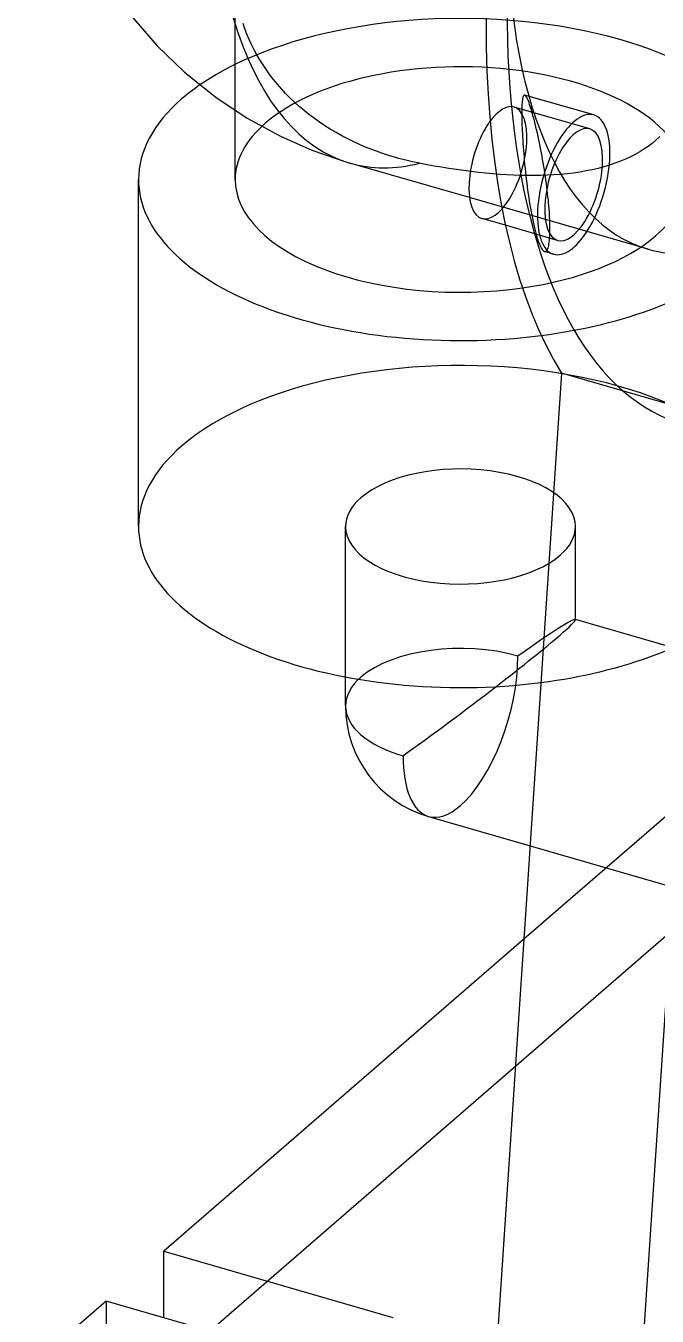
# Model space of a CAD drawing. Header units: millimetres. Extents: x -48 to 306, y -72 to 443.
# Drawn here: x -46.7 to 40.5, y 20.1 to 198.2 of the extents above; entities that cross this region are included whole.
import ezdxf

# ---------------------------------------------------------------- set-up
doc = ezdxf.new("R2010")
doc.units = ezdxf.units.MM
doc.layers.add('MAIN-1', color=7, linetype='Continuous')
doc.layers.add('MAIN-2', color=7, linetype='Continuous')

msp = doc.modelspace()

# ---------------------------------------------------------------- linework, layer by layer
at = {"layer": 'MAIN-1'}
for p, q in [((-32.39, 199.79), (-28.57, 195.4)), ((-28.57, 195.4), (-24.78, 191.76)), ((-24.78, 191.76), (-20.47, 188.3)), ((-20.47, 188.3), (-16.12, 185.41)), ((-17.81, 176.94), (-17.81, 186.47)), ((-16.12, 185.41), (-11.53, 182.91)), ((-11.53, 182.91), (-7.22, 181.01)), ((-7.22, 181.01), (-1.95, 179.21)), ((14.57, 174.44), (-1.95, 179.21)), ((-31.14, 129.06), (-31.14, 176.94)), ((19.53, 170.63), (16.27, 171.57)), ((27.27, 150.2), (16.85, -5.78)), ((57.75, 141.4), (27.27, 150.2)), ((-2.57, 104.31), (-2.57, 108.3)), ((8.9, 89.06), (22.91, 85.01)), ((22.05, 72.11), (-27.65, 29.06)), ((36.66, -11.5), (41.64, 63.01)), ((-27.65, 29.06), (3.97, 19.93)), ((-27.65, 19.9), (-27.65, 29.06)), ((-35.59, 22.19), (-46.7, 12.57)), ((-3.97, 13.06), (-35.59, 22.19))]:
    msp.add_line(p, q, dxfattribs=at)
msp.add_arc((13.31, 104.31), 15.88, 179.9973, 253.8981, dxfattribs=at)
for centre, major_axis, ratio, start_param, end_param in [((74.39, 248.22), (31.92, 110.58), 0.433013, 0.588003, 2.769994), ((22.31, 263.25), (-24.26, -84.04), 0.433013, -2.211713, -0.000007), ((13.31, 176.94), (-44.45, 0), 0.5, -0.627737, -0.523599), ((13.31, 176.94), (-44.45, 0), 0.5, -0.523599, 0.000012), ((18.48, 179.25), (-2.22, -7.69), 0.433013, -2.160891, 0.000007), ((18.48, 179.25), (-2.22, -7.69), 0.433013, -2.281065, -2.160891), ((13.31, 176.94), (-44.45, 0), 0.5, 0.000012, 1.824515), ((13.31, 176.94), (-31.11, 0), 0.5, 0.000012, 1.849914), ((13.31, 129.06), (-44.45, 0), 0.5, 0.000012, 1.823421), ((13.31, 104.31), (15.87, 11.93), 0.042828, -2.126597, -1.289802), ((13.31, 104.31), (-15.88, 0), 0.5, -0.000094, 1.047198), ((13.31, 104.31), (-4.4, -15.25), 0.433013, -0.982794, 0.000007)]:
    msp.add_ellipse(centre, major_axis=major_axis, ratio=ratio, start_param=start_param, end_param=end_param, dxfattribs=at)
at = {"layer": 'MAIN-2'}
for p, q in [((-17.81, 186.47), (-17.81, 205.1)), ((-16.46, 197.73), (-16.71, 198.46)), ((-16.18, 197), (-16.46, 197.73)), ((-15.87, 196.28), (-16.18, 197)), ((-15.53, 195.56), (-15.87, 196.28)), ((-15.18, 194.84), (-15.53, 195.56)), ((-14.79, 194.14), (-15.18, 194.84)), ((-14.38, 193.44), (-14.79, 194.14)), ((-13.95, 192.75), (-14.38, 193.44)), ((-13.49, 192.07), (-13.95, 192.75)), ((-13.01, 191.4), (-13.49, 192.07)), ((-12.5, 190.74), (-13.01, 191.4)), ((-11.97, 190.09), (-12.5, 190.74)), ((-11.41, 189.45), (-11.97, 190.09)), ((-10.83, 188.83), (-11.41, 189.45)), ((-10.23, 188.22), (-10.83, 188.83)), ((-9.61, 187.62), (-10.23, 188.22)), ((-8.96, 187.04), (-9.61, 187.62)), ((-8.29, 186.47), (-8.96, 187.04)), ((21.79, 187.09), (21.78, 186.84)), ((21.8, 187.32), (21.79, 187.09)), ((21.81, 187.53), (21.8, 187.32)), ((21.83, 187.72), (21.81, 187.53)), ((21.85, 187.9), (21.83, 187.72)), ((21.88, 188.06), (21.85, 187.9)), ((21.9, 188.19), (21.88, 188.06)), ((21.93, 188.31), (21.9, 188.19)), ((21.97, 188.41), (21.93, 188.31)), ((22, 188.49), (21.97, 188.41)), ((22.04, 188.55), (22, 188.49)), ((22.08, 188.58), (22.04, 188.55)), ((22.13, 188.6), (22.08, 188.58)), ((22.17, 188.6), (22.13, 188.6)), ((22.23, 188.57), (22.17, 188.6)), ((31.71, 185.85), (22.17, 188.6)), ((22.3, 188.51), (22.23, 188.57)), ((22.36, 188.42), (22.3, 188.51)), ((22.44, 188.31), (22.36, 188.42)), ((22.51, 188.16), (22.44, 188.31)), ((22.59, 187.98), (22.51, 188.16)), ((22.68, 187.78), (22.59, 187.98)), ((22.77, 187.55), (22.68, 187.78)), ((22.86, 187.29), (22.77, 187.55)), ((22.95, 187.01), (22.86, 187.29)), ((-7.61, 185.92), (-8.29, 186.47)), ((-6.9, 185.39), (-7.61, 185.92)), ((-6.17, 184.87), (-6.9, 185.39)), ((31.16, 183.92), (20.7, 186.94)), ((21.78, 186.84), (21.77, 186.58)), ((21.77, 186.58), (21.77, 186.31)), ((21.77, 186.31), (21.77, 186.02)), ((21.77, 186.02), (21.77, 185.72)), ((21.77, 185.72), (21.77, 185.42)), ((21.77, 185.42), (21.78, 185.1)), ((23.32, 185.75), (23.23, 186.09)), ((23.42, 185.39), (23.32, 185.75)), ((23.52, 185.02), (23.42, 185.39)), ((-5.43, 184.37), (-6.17, 184.87)), ((-4.66, 183.89), (-5.43, 184.37)), ((-3.87, 183.42), (-4.66, 183.89)), ((-3.07, 182.97), (-3.87, 183.42)), ((21.78, 185.1), (21.79, 184.78)), ((21.79, 184.78), (21.8, 184.44)), ((21.8, 184.44), (21.81, 184.09)), ((21.81, 184.09), (21.83, 183.69)), ((21.83, 183.69), (21.85, 183.27)), ((23.62, 184.62), (23.52, 185.02)), ((23.72, 184.21), (23.62, 184.62)), ((23.82, 183.78), (23.72, 184.21)), ((23.92, 183.35), (23.82, 183.78)), ((-2.25, 182.54), (-3.07, 182.97)), ((-1.41, 182.13), (-2.25, 182.54)), ((-0.56, 181.75), (-1.41, 182.13)), ((0.31, 181.38), (-0.56, 181.75)), ((21.85, 183.27), (21.87, 182.84)), ((21.87, 182.84), (21.9, 182.4)), ((21.9, 182.4), (21.93, 181.94)), ((21.93, 181.94), (21.96, 181.47)), ((24.02, 182.9), (23.92, 183.35)), ((24.12, 182.44), (24.02, 182.9)), ((24.21, 181.99), (24.12, 182.44)), ((24.31, 181.52), (24.21, 181.99)), ((39.75, 181.91), (39.21, 181.51)), ((40.25, 182.32), (39.75, 181.91)), ((40.84, 182.86), (40.25, 182.32)), ((1.19, 181.03), (0.31, 181.38)), ((2.08, 180.7), (1.19, 181.03)), ((2.98, 180.4), (2.08, 180.7)), ((3.89, 180.11), (2.98, 180.4)), ((4.82, 179.85), (3.89, 180.11)), ((5.75, 179.61), (4.82, 179.85)), ((21.96, 181.47), (22, 180.99)), ((22, 180.99), (22.04, 180.51)), ((22.04, 180.51), (22.08, 180.01)), ((22.08, 180.01), (22.12, 179.51)), ((24.4, 181.06), (24.31, 181.52)), ((24.49, 180.61), (24.4, 181.06)), ((24.57, 180.15), (24.49, 180.61)), ((24.65, 179.7), (24.57, 180.15)), ((36.77, 180.07), (36.08, 179.75)), ((37.42, 180.4), (36.77, 180.07)), ((38.05, 180.75), (37.42, 180.4)), ((38.64, 181.12), (38.05, 180.75)), ((39.21, 181.51), (38.64, 181.12)), ((6.7, 179.38), (5.75, 179.61)), ((7.65, 179.19), (6.7, 179.38)), ((8.66, 178.99), (7.65, 179.19)), ((9.68, 178.8), (8.66, 178.99)), ((10.7, 178.63), (9.68, 178.8)), ((11.72, 178.46), (10.7, 178.63)), ((12.74, 178.31), (11.72, 178.46)), ((13.75, 178.17), (12.74, 178.31)), ((14.77, 178.04), (13.75, 178.17)), ((22.12, 179.51), (22.17, 179.01)), ((22.17, 179.01), (22.22, 178.51)), ((22.22, 178.51), (22.28, 178)), ((24.73, 179.23), (24.65, 179.7)), ((24.81, 178.76), (24.73, 179.23)), ((24.89, 178.29), (24.81, 178.76)), ((24.97, 177.82), (24.89, 178.29)), ((30.64, 178.12), (29.78, 177.97)), ((31.48, 178.29), (30.64, 178.12)), ((32.31, 178.48), (31.48, 178.29)), ((33.11, 178.69), (32.31, 178.48)), ((33.89, 178.92), (33.11, 178.69)), ((34.64, 179.18), (33.89, 178.92)), ((35.38, 179.46), (34.64, 179.18)), ((36.08, 179.75), (35.38, 179.46)), ((15.78, 177.92), (14.77, 178.04)), ((16.77, 177.81), (15.78, 177.92)), ((17.76, 177.72), (16.77, 177.81)), ((18.74, 177.64), (17.76, 177.72)), ((19.71, 177.58), (18.74, 177.64)), ((20.65, 177.53), (19.71, 177.58)), ((21.59, 177.5), (20.65, 177.53)), ((22.51, 177.48), (21.59, 177.5)), ((22.28, 178), (22.33, 177.5)), ((22.33, 177.5), (22.39, 176.99)), ((22.39, 176.99), (22.45, 176.5)), ((22.45, 176.5), (22.51, 176)), ((23.44, 177.48), (22.51, 177.48)), ((24.37, 177.5), (23.44, 177.48)), ((25.29, 177.53), (24.37, 177.5)), ((25.04, 177.34), (24.97, 177.82)), ((25.11, 176.87), (25.04, 177.34)), ((25.17, 176.4), (25.11, 176.87)), ((25.23, 175.93), (25.17, 176.4)), ((26.21, 177.58), (25.29, 177.53)), ((27.12, 177.65), (26.21, 177.58)), ((28.02, 177.74), (27.12, 177.65)), ((28.91, 177.84), (28.02, 177.74)), ((29.78, 177.97), (28.91, 177.84)), ((22.51, 176), (22.58, 175.49)), ((22.58, 175.49), (22.65, 174.98)), ((22.65, 174.98), (22.73, 174.47)), ((25.29, 175.47), (25.23, 175.93)), ((25.34, 175.02), (25.29, 175.47)), ((25.39, 174.57), (25.34, 175.02)), ((25.44, 174.13), (25.39, 174.57)), ((39.2, 167.33), (14.57, 174.44)), ((22.73, 174.47), (22.81, 173.97)), ((22.81, 173.97), (22.89, 173.46)), ((22.89, 173.46), (22.97, 172.97)), ((22.97, 172.97), (23.06, 172.48)), ((25.48, 173.71), (25.44, 174.13)), ((25.52, 173.29), (25.48, 173.71)), ((25.55, 172.89), (25.52, 173.29)), ((25.58, 172.5), (25.55, 172.89)), ((23.06, 172.48), (23.15, 172.01)), ((23.15, 172.01), (23.24, 171.55)), ((23.24, 171.55), (23.33, 171.11)), ((23.33, 171.11), (23.43, 170.68)), ((25.6, 172.13), (25.58, 172.5)), ((25.62, 171.76), (25.6, 172.13)), ((25.64, 171.4), (25.62, 171.76)), ((25.65, 171), (25.64, 171.4)), ((25.66, 170.61), (25.65, 171)), ((26.72, 168.55), (19.53, 170.63)), ((23.43, 170.68), (23.52, 170.27)), ((23.52, 170.27), (23.62, 169.89)), ((23.62, 169.89), (23.72, 169.52)), ((23.72, 169.52), (23.81, 169.18)), ((23.81, 169.18), (23.91, 168.87)), ((25.62, 168.88), (25.64, 169.19)), ((25.64, 169.19), (25.65, 169.52)), ((25.65, 169.52), (25.66, 169.86)), ((25.66, 170.23), (25.66, 170.61)), ((25.66, 169.86), (25.66, 170.23)), ((23.91, 168.87), (24.01, 168.57)), ((24.01, 168.57), (24.1, 168.3)), ((24.1, 168.3), (24.2, 168.05)), ((24.2, 168.05), (24.3, 167.82)), ((24.3, 167.82), (24.39, 167.62)), ((24.39, 167.62), (24.49, 167.44)), ((24.49, 167.44), (24.58, 167.3)), ((25.34, 167.34), (25.4, 167.49)), ((25.4, 167.49), (25.45, 167.66)), ((25.45, 167.66), (25.49, 167.86)), ((25.49, 167.86), (25.53, 168.08)), ((25.53, 168.08), (25.57, 168.32)), ((25.57, 168.32), (25.6, 168.59)), ((25.6, 168.59), (25.62, 168.88)), ((24.58, 167.3), (24.67, 167.18)), ((24.67, 167.18), (24.76, 167.09)), ((24.76, 167.09), (24.84, 167.02)), ((24.84, 167.02), (24.93, 166.99)), ((26.16, 166.63), (24.92, 166.99)), ((24.93, 166.99), (25.01, 166.98)), ((25.01, 166.98), (25.08, 167)), ((25.08, 167), (25.16, 167.05)), ((25.16, 167.05), (25.22, 167.12)), ((25.22, 167.12), (25.29, 167.22)), ((25.29, 167.22), (25.34, 167.34)), ((-2.57, 108.3), (-2.57, 129.06)), ((29.18, 116.22), (29.18, 129.06)), ((29.15, 116.26), (91.09, 98.38)), ((49.34, 95.74), (22.05, 72.11)), ((22.91, 85.01), (76.59, 69.52)), ((-27.65, 12.57), (49.34, 79.24)), ((-35.59, 22.19), (-35.59, 5.69))]:
    msp.add_line(p, q, dxfattribs=at)
for centre, major_axis, ratio, start_param, end_param in [((63.46, 251.37), (-24.26, -84.04), 0.433013, -0.982931, 0), ((13.31, 176.94), (-44.45, 0), 0.5, -3.141581, -0.627737), ((74.39, 248.22), (-30.33, -105.05), 0.433013, -0.982931, 0.588003), ((13.31, 176.94), (-31.11, 0), 0.5, -3.141581, -0.523599), ((18.48, 179.25), (-2.22, -7.69), 0.433013, -3.141586, -2.281065), ((18.48, 179.25), (-2.77, -9.61), 0.433013, 2.479092, 2.623904), ((63.94, 251.23), (24.53, 84.96), 0.433013, 2.543316, 2.55968), ((18.48, 179.25), (-2.22, -7.69), 0.433013, 0.980702, 3.141599), ((28.94, 176.24), (-2.77, -9.61), 0.433013, -3.141586, -2.160891), ((28.94, 176.24), (-2.77, -9.61), 0.433013, 0.980702, 3.141599), ((13.31, 176.94), (-31.11, 0), 0.5, -0.523599, 0.000012), ((28.94, 176.24), (-2.22, -7.69), 0.433013, -3.141586, -2.160891), ((28.94, 176.24), (-2.22, -7.69), 0.433013, 0.980702, 3.141599), ((28.94, 176.24), (-2.77, -9.61), 0.433013, -2.160891, 0.000007), ((28.94, 176.24), (-2.22, -7.69), 0.433013, -2.160891, 0.000007), ((22.31, 263.25), (-24.26, -84.04), 0.433013, 0.00006, 0.246125), ((13.31, 176.94), (-31.11, 0), 0.5, 2.617994, 3.141604), ((63.46, 251.37), (-24.26, -84.04), 0.433013, 0, 0.588003), ((18.48, 179.25), (-2.22, -7.69), 0.433013, 0.000007, 0.980702), ((28.94, 176.24), (-2.22, -7.69), 0.433013, 0.000007, 0.980702), ((13.31, 176.94), (-31.11, 0), 0.5, 1.849914, 2.617994), ((28.94, 176.24), (-2.77, -9.61), 0.433013, 0.000007, 0.980702), ((13.31, 176.94), (-44.45, 0), 0.5, 1.824515, 2.617994), ((13.31, 129.06), (-44.45, 0), 0.5, -3.141581, -0.523599), ((13.31, 129.06), (-44.45, 0), 0.5, -0.523599, 0.000012), ((13.31, 129.06), (-15.88, 0), 0.5, 3.141499, 5.759587), ((13.31, 129.06), (-15.88, 0), 0.5, -0.523599, -0.000094), ((13.31, 129.06), (-15.88, 0), 0.5, -0.000094, 2.617994), ((13.31, 129.06), (-15.88, 0), 0.5, 2.617994, 3.141499), ((13.31, 129.06), (-44.45, 0), 0.5, 1.823421, 2.617994), ((13.31, 104.31), (15.87, 11.93), 0.042828, 0.033846, 1.014996), ((13.31, 104.31), (15.87, 11.93), 0.042828, -0.555801, -0.032264), ((13.31, 104.31), (15.87, 11.93), 0.042828, -0.032264, 0.033846), ((13.31, 104.31), (15.87, 11.93), 0.042828, -1.289802, -0.555801), ((13.31, 104.31), (-15.88, 0), 0.5, -2.094395, -0.523599), ((13.31, 104.31), (-4.4, -15.25), 0.433013, 0.588003, 2.158799), ((13.31, 104.31), (-15.88, 0), 0.5, -0.523599, -0.000094), ((13.31, 104.31), (-4.4, -15.25), 0.433013, 0.000007, 0.588003)]:
    msp.add_ellipse(centre, major_axis=major_axis, ratio=ratio, start_param=start_param, end_param=end_param, dxfattribs=at)

doc.saveas('drawing.dxf')
